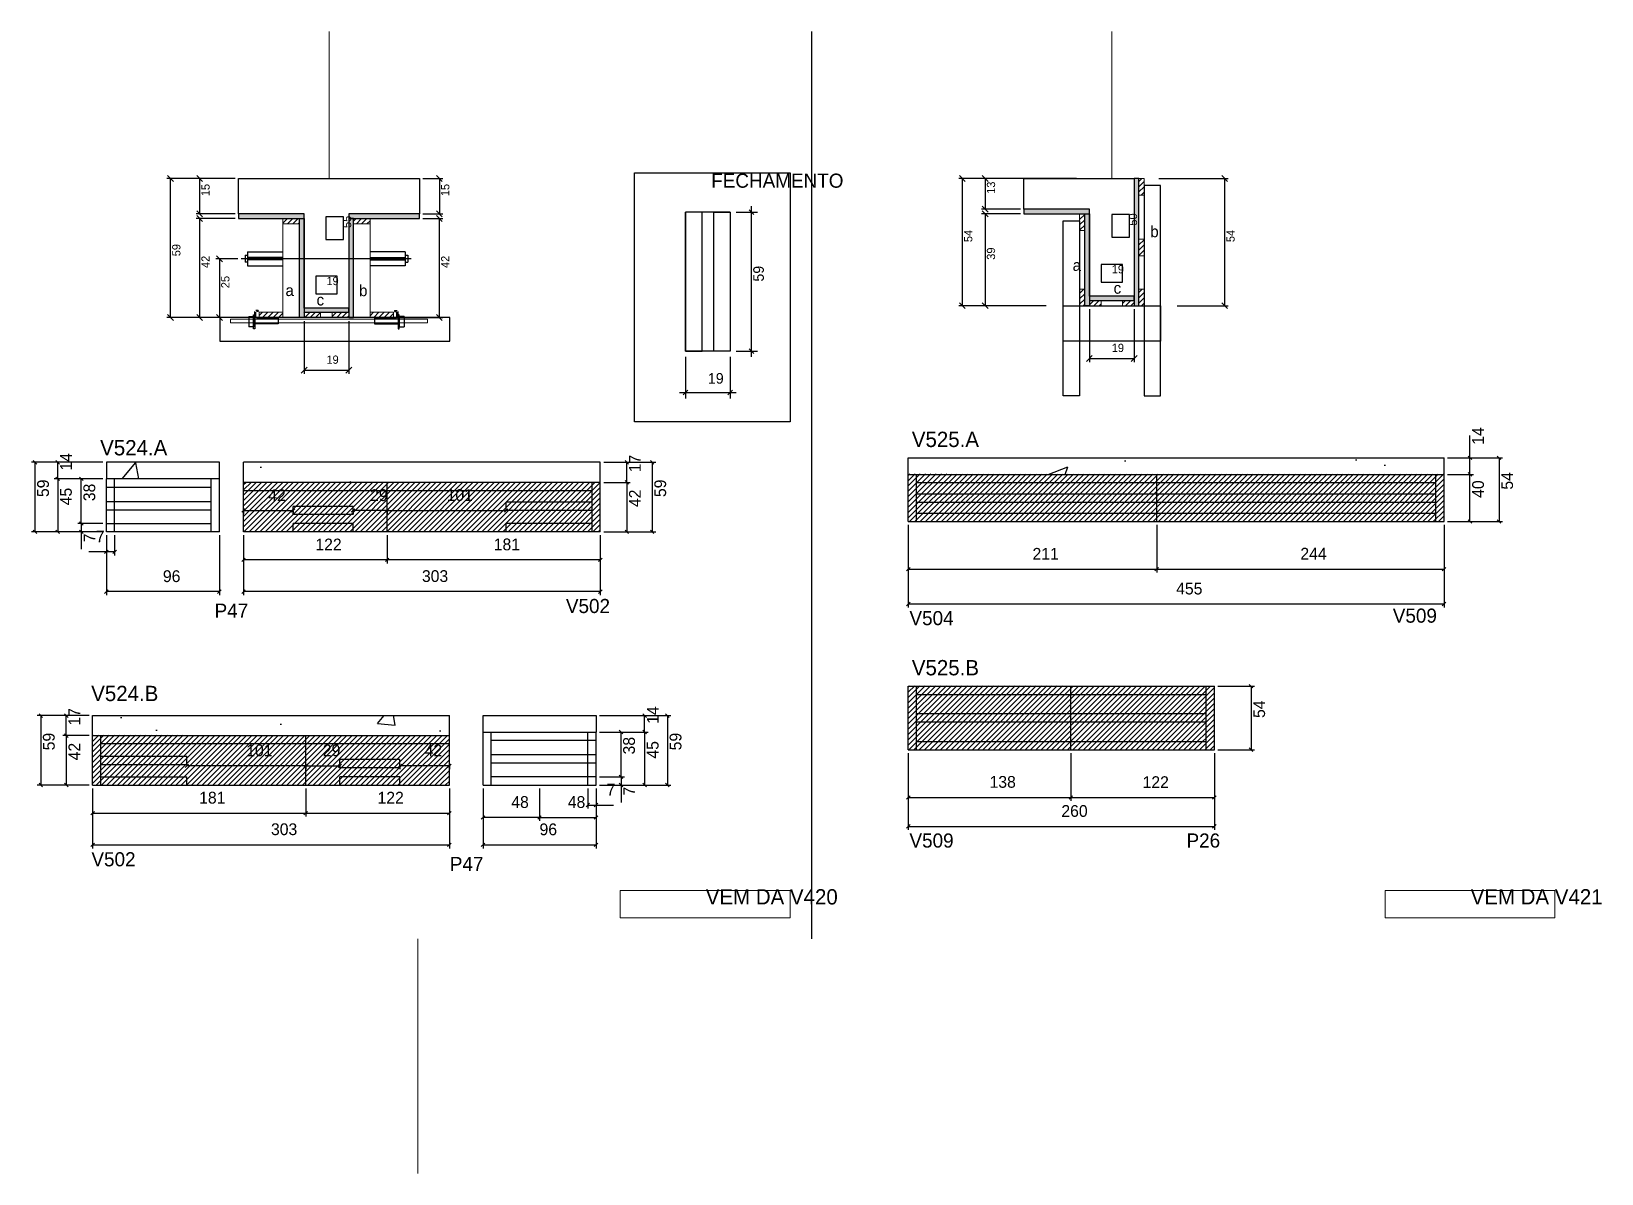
# Model space of a CAD drawing. Header units: metres. Extents: x 3415 to 4749, y 3805 to 4775.
import ezdxf

# ---------------------------------------------------------------- set-up
doc = ezdxf.new("R2010")
doc.units = ezdxf.units.M
for name, color, linetype in [('5', 7, 'Continuous'), ('barrote', 7, 'Continuous'), ('CONCRETO', 7, 'Continuous'), ('COTA', 7, 'Continuous'), ('Cota Seção (2x)', 7, 'Continuous'), ('Cotas', 7, 'Continuous'), ('detalhes', 7, 'Continuous'), ('Hachura', 7, 'Continuous'), ('Madeira', 7, 'Continuous'), ('Painéis', 7, 'Continuous'), ('presilha', 7, 'Continuous'), ('REAPROVEITAMENTO', 7, 'Continuous'), ('SARR_2.2x7', 7, 'Continuous'), ('SARR_3.5x7', 7, 'Continuous'), ('SARRAFO DE PRESSAO', 7, 'Continuous'), ('SCO-___-LAJ', 7, 'Continuous'), ('TENSOR', 7, 'Continuous'), ('TEXTO PILAR', 7, 'Continuous'), ('Texto Seção', 7, 'Continuous')]:
    doc.layers.add(name, color=color, linetype=linetype)

msp = doc.modelspace()

# ---------------------------------------------------------------- hatches: boundary and pattern name
at = {"layer": 'COTA'}
h = msp.add_hatch(dxfattribs=at)
h.set_pattern_fill('AR-CONC')
h.paths.add_polyline_path([(3478.7, 4394.9), (3574.7, 4394.9), (3574.7, 4408.9), (3478.7, 4408.9), (3478.7, 4394.9)])
h = msp.add_hatch(dxfattribs=at)
h.set_pattern_fill('AR-CONC')
h.paths.add_polyline_path([(3898.2, 4391.9), (3898.2, 4408.9), (3595.2, 4408.9), (3595.2, 4391.9), (3898.2, 4391.9)])
h = msp.add_hatch(dxfattribs=at)
h.set_pattern_fill('AR-CONC')
h.paths.add_polyline_path([(4614.8, 4398.7), (4614.8, 4412.7), (4159.8, 4412.7), (4159.8, 4398.7), (4614.8, 4398.7), (4614.8, 4398.7)])
h = msp.add_hatch(dxfattribs=at)
h.set_pattern_fill('AR-CONC')
h.paths.add_polyline_path([(3467, 4176.8), (3467, 4193.8), (3770, 4193.8), (3770, 4176.8), (3467, 4176.8)])
h = msp.add_hatch(dxfattribs=at)
h.set_pattern_fill('AR-CONC')
h.paths.add_polyline_path([(3894.6, 4179.8), (3798.6, 4179.8), (3798.6, 4193.8), (3894.6, 4193.8), (3894.6, 4179.8), (3894.6, 4179.8)])
at = {"layer": 'Hachura'}
h = msp.add_hatch(color=7, dxfattribs=at)
h.dxf.hatch_style = 1
h.paths.add_polyline_path([(4355.6, 4649.9), (4351.6, 4649.9), (4351.6, 4541.9), (4355.6, 4541.9), (4355.6, 4649.9)])
h = msp.add_hatch(dxfattribs=at)
h.set_pattern_fill('ANSI31')
h.paths.add_polyline_path([(4355.6, 4635.9), (4360, 4635.9), (4360, 4649.9), (4355.6, 4649.9), (4355.6, 4635.9)])
h = msp.add_hatch(color=7, dxfattribs=at)
h.dxf.hatch_style = 1
h.paths.add_polyline_path([(3646.6, 4615.9), (3646.6, 4619.9), (3591, 4619.9), (3591, 4615.9), (3646.6, 4615.9)])
h = msp.add_hatch(dxfattribs=at)
h.set_pattern_fill('ANSI31')
h.paths.add_polyline_path([(3642.6, 4611.5), (3642.6, 4615.9), (3628.6, 4615.9), (3628.6, 4611.5), (3642.6, 4611.5)])
h = msp.add_hatch(color=7, dxfattribs=at)
h.dxf.hatch_style = 1
h.paths.add_polyline_path([(3642.6, 4615.9), (3646.6, 4615.9), (3646.6, 4531.9), (3642.6, 4531.9), (3642.6, 4615.9)])
h = msp.add_hatch(color=7, dxfattribs=at)
h.dxf.hatch_style = 1
h.paths.add_polyline_path([(3744.6, 4615.9), (3744.6, 4619.9), (3684.6, 4619.9), (3684.6, 4615.9), (3744.6, 4615.9)])
h = msp.add_hatch(color=7, dxfattribs=at)
h.dxf.hatch_style = 1
h.paths.add_polyline_path([(3688.6, 4615.9), (3684.6, 4615.9), (3684.6, 4531.9), (3688.6, 4531.9), (3688.6, 4615.9)])
h = msp.add_hatch(dxfattribs=at)
h.set_pattern_fill('ANSI31')
h.paths.add_polyline_path([(3688.6, 4611.5), (3688.6, 4615.9), (3702.6, 4615.9), (3702.6, 4611.5), (3688.6, 4611.5)])
h = msp.add_hatch(color=7, dxfattribs=at)
h.dxf.hatch_style = 1
h.paths.add_polyline_path([(4313.6, 4619.9), (4313.6, 4623.9), (4258, 4623.9), (4258, 4619.9), (4313.6, 4619.9)])
h = msp.add_hatch(dxfattribs=at)
h.set_pattern_fill('ANSI31')
h.paths.add_polyline_path([(4305.2, 4605.9), (4309.6, 4605.9), (4309.6, 4619.9), (4305.2, 4619.9), (4305.2, 4605.9)])
h = msp.add_hatch(color=7, dxfattribs=at)
h.dxf.hatch_style = 1
h.paths.add_polyline_path([(4313.6, 4619.9), (4309.6, 4619.9), (4309.6, 4541.9), (4313.6, 4541.9), (4313.6, 4619.9), (4313.6, 4619.9)])
h = msp.add_hatch(dxfattribs=at)
h.set_pattern_fill('ANSI31')
h.paths.add_polyline_path([(4355.6, 4584.3), (4360, 4584.3), (4360, 4598.3), (4355.6, 4598.3), (4355.6, 4584.3)])
h = msp.add_hatch(dxfattribs=at)
h.set_pattern_fill('ANSI31')
h.paths.add_polyline_path([(4305.2, 4541.9), (4309.6, 4541.9), (4309.6, 4555.9), (4305.2, 4555.9), (4305.2, 4541.9)])
h = msp.add_hatch(color=7, dxfattribs=at)
h.dxf.hatch_style = 1
h.paths.add_polyline_path([(4351.6, 4546.3), (4351.6, 4549.9), (4313.6, 4549.9), (4313.6, 4546.3), (4351.6, 4546.3)])
h = msp.add_hatch(dxfattribs=at)
h.set_pattern_fill('ANSI31')
h.paths.add_polyline_path([(4355.6, 4541.9), (4360, 4541.9), (4360, 4555.9), (4355.6, 4555.9), (4355.6, 4541.9)])
h = msp.add_hatch(dxfattribs=at)
h.set_pattern_fill('ANSI31')
h.paths.add_polyline_path([(3608.6, 4531.9), (3608.6, 4536.3), (3628.6, 4536.3), (3628.6, 4531.9), (3608.6, 4531.9)])
h = msp.add_hatch(color=7, dxfattribs=at)
h.dxf.hatch_style = 1
h.paths.add_polyline_path([(3684.6, 4536.3), (3684.6, 4539.9), (3646.6, 4539.9), (3646.6, 4536.3), (3684.6, 4536.3)])
h = msp.add_hatch(dxfattribs=at)
h.set_pattern_fill('ANSI31')
h.paths.add_polyline_path([(3646.6, 4531.9), (3646.6, 4536.3), (3660.6, 4536.3), (3660.6, 4531.9), (3646.6, 4531.9)])
h = msp.add_hatch(dxfattribs=at)
h.set_pattern_fill('ANSI31')
h.paths.add_polyline_path([(3684.6, 4531.9), (3684.6, 4536.3), (3670.6, 4536.3), (3670.6, 4531.9), (3684.6, 4531.9)])
h = msp.add_hatch(dxfattribs=at)
h.set_pattern_fill('ANSI31')
h.paths.add_polyline_path([(3722.6, 4531.9), (3722.6, 4536.3), (3702.6, 4536.3), (3702.6, 4531.9), (3722.6, 4531.9)])
h = msp.add_hatch(dxfattribs=at)
h.set_pattern_fill('ANSI31')
h.paths.add_polyline_path([(4313.6, 4541.9), (4313.6, 4546.3), (4323.6, 4546.3), (4323.6, 4541.9), (4313.6, 4541.9)])
h = msp.add_hatch(dxfattribs=at)
h.set_pattern_fill('ANSI31')
h.paths.add_polyline_path([(4351.6, 4541.9), (4351.6, 4546.3), (4341.6, 4546.3), (4341.6, 4541.9), (4351.6, 4541.9)])
at = {"layer": 'REAPROVEITAMENTO'}
h = msp.add_hatch(dxfattribs=at)
h.set_pattern_fill('ANSI31')
h.paths.add_polyline_path([(3898.2, 4349.8), (3898.2, 4391.9), (3595.2, 4392.1), (3595.2, 4349.9), (3898.2, 4349.8)])
h = msp.add_hatch(dxfattribs=at)
h.set_pattern_fill('ANSI31')
h.paths.add_polyline_path([(4159.8, 4358.8), (4159.8, 4399), (4614.8, 4398.8), (4614.8, 4358.7), (4159.8, 4358.8), (4159.8, 4358.8)])
h = msp.add_hatch(dxfattribs=at)
h.set_pattern_fill('ANSI31')
h.paths.add_polyline_path([(4159.8, 4164.9), (4159.8, 4219.1), (4419.8, 4218.8), (4419.8, 4164.7), (4159.8, 4164.9), (4159.8, 4164.9)])
h = msp.add_hatch(dxfattribs=at)
h.set_pattern_fill('ANSI31')
h.paths.add_polyline_path([(3770, 4134.7), (3770, 4176.9), (3467, 4177.1), (3467, 4134.9), (3770, 4134.7)])

# ---------------------------------------------------------------- linework, layer by layer
at = {"color": 7, "lineweight": 25}
for p, q in [((3598.6, 4587.8), (3598.6, 4575.8)), ((3598.6, 4587.8), (3628.6, 4587.8)), ((3732.6, 4587.8), (3702.6, 4587.8)), ((3732.6, 4587.8), (3732.6, 4575.8)), ((3596.6, 4584.8), (3596.6, 4578.8)), ((3596.6, 4584.8), (3598.6, 4584.8)), ((3598.6, 4578.8), (3596.6, 4578.8)), ((3628.6, 4582.8), (3598.6, 4582.8)), ((3628.6, 4580.8), (3598.6, 4580.8)), ((3598.6, 4575.8), (3628.6, 4575.8)), ((3702.6, 4582.8), (3732.6, 4582.8)), ((3702.6, 4580.8), (3732.6, 4580.8)), ((3732.6, 4575.8), (3702.6, 4575.8)), ((3732.6, 4584.8), (3734.6, 4584.8)), ((3732.6, 4578.8), (3734.6, 4578.8)), ((3734.6, 4584.8), (3734.6, 4578.8))]:
    msp.add_line(p, q, dxfattribs=at)
at = {"layer": 'barrote', "color": 251, "lineweight": 25}
msp.add_lwpolyline([(3575.1, 4511.9), (3770.3, 4511.9), (3770.3, 4531.9), (3575.1, 4531.9)], close=True, dxfattribs=at)
at = {"layer": 'CONCRETO', "color": 251, "lineweight": 25}
for points in [[(3591, 4619.9), (3591, 4649.9), (3744.6, 4649.9), (3744.6, 4619.9), (3684.6, 4619.9), (3684.6, 4539.9), (3646.6, 4539.9), (3646.6, 4619.9)], [(4258, 4623.9), (4258, 4649.9), (4313.6, 4649.9), (4313.6, 4649.9), (4351.6, 4649.9), (4351.6, 4549.9), (4313.6, 4549.9), (4313.6, 4623.9)]]:
    msp.add_lwpolyline(points, close=True, dxfattribs=at)
at = {"layer": 'COTA', "color": 241, "lineweight": 25}
for p, q in [((4077.7, 4774.9), (4077.7, 4004.1)), ((3478.7, 4408.9), (3478.7, 4394.9)), ((3574.7, 4408.9), (3478.7, 4408.9)), ((3574.7, 4394.9), (3574.7, 4408.9)), ((3898.2, 4408.9), (3595.2, 4408.9)), ((3595.2, 4391.9), (3595.2, 4408.9)), ((3898.2, 4391.9), (3898.2, 4408.9)), ((4159.8, 4398.7), (4159.8, 4412.7)), ((4159.8, 4412.7), (4614.8, 4412.7)), ((4614.8, 4398.7), (4614.8, 4412.7)), ((3467, 4193.8), (3770, 4193.8)), ((3467, 4176.8), (3467, 4193.8)), ((3770, 4176.8), (3770, 4193.8)), ((3798.6, 4179.8), (3798.6, 4193.8)), ((3798.6, 4193.8), (3894.6, 4193.8)), ((3894.6, 4193.8), (3894.6, 4179.8))]:
    msp.add_line(p, q, dxfattribs=at)
at = {"layer": 'COTA', "color": 4, "lineweight": 25}
for p, q in [((3588, 4649.9), (3530.1, 4649.9)), ((3533.1, 4531.9), (3533.1, 4649.9)), ((3588, 4649.9), (3554.9, 4649.9)), ((3557.9, 4649.9), (3557.9, 4619.9)), ((3747.6, 4649.9), (3764.5, 4649.9)), ((3761.5, 4649.9), (3761.5, 4619.9)), ((4302.6, 4649.9), (4202.7, 4649.9)), ((4205.7, 4541.9), (4205.7, 4649.9)), ((4255, 4649.9), (4222, 4649.9)), ((4225, 4649.9), (4225, 4623.9)), ((4372.6, 4649.9), (4431.5, 4649.9)), ((4428.5, 4541.9), (4428.5, 4649.9)), ((3588, 4619.9), (3554.9, 4619.9)), ((3588, 4615.9), (3554.9, 4615.9)), ((3557.9, 4615.9), (3557.9, 4531.9)), ((3747.6, 4619.9), (3764.5, 4619.9)), ((3747.6, 4615.9), (3764.5, 4615.9)), ((3761.5, 4531.9), (3761.5, 4615.9)), ((4013.6, 4621.4), (4031.6, 4621.4)), ((4026.6, 4498.4), (4026.6, 4626.4)), ((4255, 4623.9), (4222, 4623.9)), ((4255, 4619.9), (4222, 4619.9)), ((4225, 4619.9), (4225, 4541.9)), ((3590.3, 4581.8), (3571.7, 4581.8)), ((3574.7, 4581.8), (3574.7, 4531.9)), ((4277, 4541.9), (4202.7, 4541.9)), ((4277, 4541.9), (4222, 4541.9)), ((4313.6, 4538.9), (4313.6, 4494.1)), ((4351.6, 4538.9), (4351.6, 4494.1)), ((4388.2, 4541.9), (4431.5, 4541.9)), ((3610, 4531.9), (3530.1, 4531.9)), ((3610, 4531.9), (3554.9, 4531.9)), ((3590.3, 4531.9), (3571.7, 4531.9)), ((3646.6, 4528.9), (3646.6, 4484.1)), ((3684.6, 4528.9), (3684.6, 4484.1)), ((3721.2, 4531.9), (3764.5, 4531.9)), ((3970.6, 4498.4), (3970.6, 4463.2)), ((4008.6, 4498.4), (4008.6, 4463.2)), ((4013.6, 4503.4), (4031.6, 4503.4)), ((4313.6, 4497.1), (4351.6, 4497.1)), ((3646.6, 4487.1), (3684.6, 4487.1)), ((3965.6, 4468.2), (4013.6, 4468.2)), ((4636.8, 4412.7), (4636.8, 4431.8)), ((3475.7, 4408.9), (3415, 4408.9)), ((3418, 4408.9), (3418, 4349.9)), ((3475.7, 4408.9), (3434.4, 4408.9)), ((3437.4, 4394.9), (3437.4, 4408.9)), ((3901.2, 4408.9), (3923.7, 4408.9)), ((3901.2, 4408.9), (3945.3, 4408.9)), ((3920.7, 4391.9), (3920.7, 4408.9)), ((3942.3, 4408.9), (3942.3, 4349.9)), ((4617.8, 4412.7), (4639.8, 4412.7)), ((4617.8, 4412.7), (4664.5, 4412.7)), ((4636.8, 4398.7), (4636.8, 4412.7)), ((4661.5, 4412.7), (4661.5, 4358.7)), ((3475.7, 4394.9), (3434.4, 4394.9)), ((3475.7, 4394.9), (3434.4, 4394.9)), ((3437.4, 4394.9), (3437.4, 4349.9)), ((3475.7, 4394.9), (3454.4, 4394.9)), ((3457.4, 4356.9), (3457.4, 4394.9)), ((3901.2, 4391.9), (3923.7, 4391.9)), ((3901.2, 4391.9), (3923.7, 4391.9)), ((3920.7, 4391.9), (3920.7, 4349.9)), ((4617.8, 4398.7), (4639.8, 4398.7)), ((4617.8, 4398.7), (4639.8, 4398.7)), ((4636.8, 4358.7), (4636.8, 4398.7)), ((3595.2, 4369.6), (3595.2, 4365)), ((3595.2, 4368), (3637.2, 4368)), ((3637.2, 4367.4), (3637.2, 4365)), ((3688.2, 4368.5), (3688.2, 4365)), ((3717.2, 4368), (3688.2, 4368)), ((3717.2, 4368.5), (3717.2, 4365)), ((3717.2, 4368), (3818.2, 4368)), ((3475.7, 4349.9), (3415, 4349.9)), ((3475.7, 4349.9), (3434.4, 4349.9)), ((3475.7, 4356.9), (3454.4, 4356.9)), ((3475.7, 4356.9), (3454.4, 4356.9)), ((3475.7, 4349.9), (3454.4, 4349.9)), ((3457.4, 4356.9), (3457.4, 4349.9)), ((3457.4, 4349.9), (3457.4, 4335.1)), ((3901.2, 4349.9), (3923.7, 4349.9)), ((3901.2, 4349.9), (3945.3, 4349.9)), ((4159.8, 4355.7), (4159.8, 4315.2)), ((4159.8, 4355.7), (4159.8, 4285.6)), ((4370.8, 4355.7), (4370.8, 4315.2)), ((4370.8, 4355.7), (4370.8, 4315.2)), ((4614.8, 4355.7), (4614.8, 4315.2)), ((4614.8, 4355.7), (4614.8, 4285.6)), ((4617.8, 4358.7), (4639.8, 4358.7)), ((4617.8, 4358.7), (4664.5, 4358.7)), ((3478.7, 4346.9), (3478.7, 4296.1)), ((3478.7, 4346.9), (3478.7, 4329.9)), ((3485.7, 4346.9), (3485.7, 4329.9)), ((3574.7, 4346.9), (3574.7, 4296.1)), ((3595.2, 4346.9), (3595.2, 4323.1)), ((3595.2, 4346.9), (3595.2, 4296.1)), ((3717.2, 4346.9), (3717.2, 4323.1)), ((3717.2, 4346.9), (3717.2, 4323.1)), ((3898.2, 4346.9), (3898.2, 4323.1)), ((3898.2, 4346.9), (3898.2, 4296.1)), ((3478.7, 4332.9), (3463.9, 4332.9)), ((3485.7, 4332.9), (3478.7, 4332.9)), ((3717.2, 4326.1), (3595.2, 4326.1)), ((3898.2, 4326.1), (3717.2, 4326.1)), ((4159.8, 4318.2), (4370.8, 4318.2)), ((4370.8, 4318.2), (4614.8, 4318.2)), ((3574.7, 4299.1), (3478.7, 4299.1)), ((3898.2, 4299.1), (3595.2, 4299.1)), ((4159.8, 4288.6), (4614.8, 4288.6)), ((4422.8, 4218.8), (4453.9, 4218.8)), ((4450.9, 4218.8), (4450.9, 4164.8)), ((3464, 4193.8), (3420, 4193.8)), ((3423, 4193.8), (3423, 4134.8)), ((3464, 4193.8), (3441.6, 4193.8)), ((3444.6, 4176.8), (3444.6, 4193.8)), ((3897.6, 4193.8), (3938.8, 4193.8)), ((3897.6, 4193.8), (3958.2, 4193.8)), ((3935.8, 4179.8), (3935.8, 4193.8)), ((3955.2, 4193.8), (3955.2, 4134.8)), ((3464, 4176.8), (3441.6, 4176.8)), ((3464, 4176.8), (3441.6, 4176.8)), ((3444.6, 4176.8), (3444.6, 4134.8)), ((3897.6, 4179.8), (3938.8, 4179.8)), ((3897.6, 4179.8), (3938.8, 4179.8)), ((3897.6, 4179.8), (3918.8, 4179.8)), ((3915.8, 4141.8), (3915.8, 4179.8)), ((3935.8, 4179.8), (3935.8, 4134.8)), ((4159.8, 4161.8), (4159.8, 4121.3)), ((4159.8, 4161.8), (4159.8, 4096.7)), ((4297.8, 4161.8), (4297.8, 4121.3)), ((4297.8, 4161.8), (4297.8, 4121.3)), ((4419.8, 4161.8), (4419.8, 4121.3)), ((4419.8, 4161.8), (4419.8, 4096.7)), ((4422.8, 4164.8), (4453.9, 4164.8)), ((3648, 4151.2), (3547, 4151.2)), ((3648, 4151.7), (3648, 4148.2)), ((3648, 4151.2), (3677, 4151.2)), ((3677, 4151.7), (3677, 4148.2)), ((3770, 4151.2), (3728, 4151.2)), ((3728, 4150.8), (3728, 4148.2)), ((3770, 4152.8), (3770, 4148.2)), ((3464, 4134.8), (3420, 4134.8)), ((3464, 4134.8), (3441.6, 4134.8)), ((3897.6, 4141.8), (3918.8, 4141.8)), ((3897.6, 4141.8), (3918.8, 4141.8)), ((3897.6, 4134.8), (3938.8, 4134.8)), ((3897.6, 4134.8), (3958.2, 4134.8)), ((3897.6, 4134.8), (3918.8, 4134.8)), ((3915.8, 4141.8), (3915.8, 4134.8)), ((3915.8, 4134.8), (3915.8, 4120.1)), ((3467, 4131.8), (3467, 4108)), ((3467, 4131.8), (3467, 4081)), ((3648, 4131.8), (3648, 4108)), ((3648, 4131.8), (3648, 4108)), ((3770, 4131.8), (3770, 4108)), ((3770, 4131.8), (3770, 4081)), ((3798.6, 4131.8), (3798.6, 4081)), ((3798.6, 4131.8), (3798.6, 4104.3)), ((3846.6, 4131.8), (3846.6, 4104.3)), ((3846.6, 4131.8), (3846.6, 4104.3)), ((3887.6, 4131.8), (3887.6, 4114.8)), ((3894.6, 4131.8), (3894.6, 4081)), ((3894.6, 4131.8), (3894.6, 4104.3)), ((3894.6, 4131.8), (3894.6, 4114.8)), ((4159.8, 4124.3), (4297.8, 4124.3)), ((4297.8, 4124.3), (4419.8, 4124.3)), ((3467, 4111), (3648, 4111)), ((3648, 4111), (3770, 4111)), ((3887.6, 4117.8), (3894.6, 4117.8)), ((3894.6, 4117.8), (3909.3, 4117.8)), ((3846.6, 4107.3), (3798.6, 4107.3)), ((3846.6, 4107.3), (3894.6, 4107.3)), ((4159.8, 4099.7), (4419.8, 4099.7)), ((3467, 4084), (3770, 4084)), ((3798.6, 4084), (3894.6, 4084))]:
    msp.add_line(p, q, dxfattribs=at)
at = {"layer": 'COTA', "color": 0, "lineweight": 25}
for p, q in [((3419.5, 4407.4), (3416.5, 4410.4)), ((3438.9, 4407.4), (3435.9, 4410.4)), ((3922.2, 4407.4), (3919.2, 4410.4)), ((3943.8, 4407.4), (3940.8, 4410.4)), ((4638.3, 4411.2), (4635.3, 4414.2)), ((4663, 4411.2), (4660, 4414.2)), ((3438.9, 4393.4), (3435.9, 4396.4)), ((3435.9, 4396.4), (3438.9, 4393.4)), ((3458.9, 4393.4), (3455.9, 4396.4)), ((3922.2, 4390.4), (3919.2, 4393.4)), ((3919.2, 4393.4), (3922.2, 4390.4)), ((4638.3, 4397.2), (4635.3, 4400.2)), ((4635.3, 4400.2), (4638.3, 4397.2)), ((3596.7, 4369.5), (3593.7, 4366.5)), ((3635.7, 4366.5), (3638.7, 4369.5)), ((3689.7, 4369.5), (3686.7, 4366.5)), ((3715.7, 4366.5), (3718.7, 4369.5)), ((3718.7, 4369.5), (3715.7, 4366.5)), ((3816.7, 4366.5), (3819.7, 4369.5)), ((3416.5, 4351.4), (3419.5, 4348.4)), ((3435.9, 4351.4), (3438.9, 4348.4)), ((3455.9, 4358.4), (3458.9, 4355.4)), ((3458.9, 4355.4), (3455.9, 4358.4)), ((3455.9, 4351.4), (3458.9, 4348.4)), ((3919.2, 4351.4), (3922.2, 4348.4)), ((3940.8, 4351.4), (3943.8, 4348.4)), ((4635.3, 4360.2), (4638.3, 4357.2)), ((4660, 4360.2), (4663, 4357.2)), ((3480.2, 4334.4), (3477.2, 4331.4)), ((3484.2, 4331.4), (3487.2, 4334.4)), ((3596.7, 4327.6), (3593.7, 4324.6)), ((3718.7, 4327.6), (3715.7, 4324.6)), ((3715.7, 4324.6), (3718.7, 4327.6)), ((3896.7, 4324.6), (3899.7, 4327.6)), ((4161.3, 4319.7), (4158.3, 4316.7)), ((4369.3, 4316.7), (4372.3, 4319.7)), ((4372.3, 4319.7), (4369.3, 4316.7)), ((4613.3, 4316.7), (4616.3, 4319.7)), ((3480.2, 4300.6), (3477.2, 4297.6)), ((3573.2, 4297.6), (3576.2, 4300.6)), ((3596.7, 4300.6), (3593.7, 4297.6)), ((3896.7, 4297.6), (3899.7, 4300.6)), ((4161.3, 4290.1), (4158.3, 4287.1)), ((4613.3, 4287.1), (4616.3, 4290.1)), ((4452.4, 4217.3), (4449.4, 4220.3)), ((3424.5, 4192.3), (3421.5, 4195.3)), ((3446.1, 4192.3), (3443.1, 4195.3)), ((3937.3, 4192.3), (3934.3, 4195.3)), ((3956.7, 4192.3), (3953.7, 4195.3)), ((3446.1, 4175.3), (3443.1, 4178.3)), ((3443.1, 4178.3), (3446.1, 4175.3)), ((3917.3, 4178.3), (3914.3, 4181.3)), ((3937.3, 4178.3), (3934.3, 4181.3)), ((3934.3, 4181.3), (3937.3, 4178.3)), ((4449.4, 4166.3), (4452.4, 4163.3)), ((3548.5, 4152.7), (3545.5, 4149.7)), ((3649.5, 4152.7), (3646.5, 4149.7)), ((3646.5, 4149.7), (3649.5, 4152.7)), ((3675.5, 4149.7), (3678.5, 4152.7)), ((3729.5, 4152.7), (3726.5, 4149.7)), ((3768.5, 4149.7), (3771.5, 4152.7)), ((3421.5, 4136.3), (3424.5, 4133.3)), ((3443.1, 4136.3), (3446.1, 4133.3)), ((3914.3, 4143.3), (3917.3, 4140.3)), ((3917.3, 4140.3), (3914.3, 4143.3)), ((3914.3, 4136.3), (3917.3, 4133.3)), ((3934.3, 4136.3), (3937.3, 4133.3)), ((3953.7, 4136.3), (3956.7, 4133.3)), ((4161.3, 4125.8), (4158.3, 4122.8)), ((4296.3, 4122.8), (4299.3, 4125.8)), ((4299.3, 4125.8), (4296.3, 4122.8)), ((4418.3, 4122.8), (4421.3, 4125.8)), ((3468.5, 4112.5), (3465.5, 4109.5)), ((3646.5, 4109.5), (3649.5, 4112.5)), ((3649.5, 4112.5), (3646.5, 4109.5)), ((3768.5, 4109.5), (3771.5, 4112.5)), ((3800.1, 4108.8), (3797.1, 4105.8)), ((3845.1, 4105.8), (3848.1, 4108.8)), ((3848.1, 4108.8), (3845.1, 4105.8)), ((3889.1, 4119.3), (3886.1, 4116.3)), ((3893.1, 4116.3), (3896.1, 4119.3)), ((3893.1, 4105.8), (3896.1, 4108.8)), ((4161.3, 4101.2), (4158.3, 4098.2)), ((4418.3, 4098.2), (4421.3, 4101.2)), ((3468.5, 4085.5), (3465.5, 4082.5)), ((3768.5, 4082.5), (3771.5, 4085.5)), ((3800.1, 4085.5), (3797.1, 4082.5)), ((3893.1, 4082.5), (3896.1, 4085.5))]:
    msp.add_line(p, q, dxfattribs=at)
for points in [[(3535.6, 4647.4), (3530.6, 4652.4)], [(3560.4, 4647.4), (3555.4, 4652.4)], [(3764, 4647.4), (3759, 4652.4)], [(4208.2, 4647.4), (4203.2, 4652.4)], [(4227.5, 4647.4), (4222.5, 4652.4)], [(4431, 4647.4), (4426, 4652.4)], [(3555.4, 4622.4), (3560.4, 4617.4)], [(3560.4, 4613.4), (3555.4, 4618.4)], [(3759, 4622.4), (3764, 4617.4)], [(3764, 4613.4), (3759, 4618.4)], [(4028.6, 4619.4), (4024.6, 4623.4)], [(4222.5, 4626.4), (4227.5, 4621.4)], [(4227.5, 4617.4), (4222.5, 4622.4)], [(3577.2, 4579.3), (3572.2, 4584.3)], [(3530.6, 4534.4), (3535.6, 4529.4)], [(3555.4, 4534.4), (3560.4, 4529.4)], [(3572.2, 4534.4), (3577.2, 4529.4)], [(3759, 4534.4), (3764, 4529.4)], [(4203.2, 4544.4), (4208.2, 4539.4)], [(4222.5, 4544.4), (4227.5, 4539.4)], [(4426, 4544.4), (4431, 4539.4)], [(4024.6, 4505.4), (4028.6, 4501.4)], [(4316.1, 4499.6), (4311.1, 4494.6)], [(4349.1, 4494.6), (4354.1, 4499.6)], [(3649.1, 4489.6), (3644.1, 4484.6)], [(3682.1, 4484.6), (3687.1, 4489.6)], [(3972.6, 4470.2), (3968.6, 4466.2)], [(4006.6, 4466.2), (4010.6, 4470.2)]]:
    msp.add_lwpolyline(points, dxfattribs=at)
at = {"layer": 'Cota Seção (2x)', "color": 180, "lineweight": 25}
for p, q in [((3680.1, 4617.5), (3665.1, 4617.5)), ((3665.1, 4617.5), (3665.1, 4598.2)), ((3680.1, 4598.2), (3680.1, 4617.5)), ((4347.6, 4619.5), (4332.6, 4619.5)), ((4332.6, 4619.5), (4332.6, 4600.2)), ((4347.6, 4600.2), (4347.6, 4619.5)), ((3665.1, 4598.2), (3680.1, 4598.2)), ((4332.6, 4600.2), (4347.6, 4600.2)), ((4341.6, 4576.9), (4323.6, 4576.9)), ((4323.6, 4576.9), (4323.6, 4561.9)), ((4341.6, 4561.9), (4341.6, 4576.9)), ((3674.6, 4566.9), (3656.6, 4566.9)), ((3656.6, 4566.9), (3656.6, 4551.9)), ((3674.6, 4551.9), (3674.6, 4566.9)), ((4323.6, 4561.9), (4341.6, 4561.9)), ((3656.6, 4551.9), (3674.6, 4551.9))]:
    msp.add_line(p, q, dxfattribs=at)
at = {"layer": 'Cotas', "color": 1, "lineweight": 25}
msp.add_lwpolyline([(3927.2, 4654.8), (4059.6, 4654.8), (4059.6, 4443.3), (3927.2, 4443.3)], close=True, dxfattribs=at)
at = {"layer": 'Madeira', "color": 126, "lineweight": 18}
for points in [[(4355.6, 4635.9), (4360, 4635.9), (4360, 4649.9), (4355.6, 4649.9)], [(3642.6, 4611.5), (3642.6, 4615.9), (3628.6, 4615.9), (3628.6, 4611.5)], [(3642.6, 4615.9), (3628.6, 4615.9), (3628.6, 4531.9), (3642.6, 4531.9)], [(3688.6, 4611.5), (3688.6, 4615.9), (3702.6, 4615.9), (3702.6, 4611.5)], [(3688.6, 4615.9), (3702.6, 4615.9), (3702.6, 4531.9), (3688.6, 4531.9)], [(4305.2, 4605.9), (4309.6, 4605.9), (4309.6, 4619.9), (4305.2, 4619.9)], [(4355.6, 4584.3), (4360, 4584.3), (4360, 4598.3), (4355.6, 4598.3)], [(4305.2, 4541.9), (4309.6, 4541.9), (4309.6, 4555.9), (4305.2, 4555.9)], [(4355.6, 4541.9), (4360, 4541.9), (4360, 4555.9), (4355.6, 4555.9)], [(3608.6, 4531.9), (3608.6, 4536.3), (3628.6, 4536.3), (3628.6, 4531.9)], [(3646.6, 4531.9), (3646.6, 4536.3), (3660.6, 4536.3), (3660.6, 4531.9)], [(3684.6, 4531.9), (3684.6, 4536.3), (3670.6, 4536.3), (3670.6, 4531.9)], [(3722.6, 4531.9), (3722.6, 4536.3), (3702.6, 4536.3), (3702.6, 4531.9)], [(4313.6, 4541.9), (4313.6, 4546.3), (4323.6, 4546.3), (4323.6, 4541.9)], [(4351.6, 4541.9), (4351.6, 4546.3), (4341.6, 4546.3), (4341.6, 4541.9)]]:
    msp.add_lwpolyline(points, close=True, dxfattribs=at)
at = {"layer": 'Painéis', "color": 200, "lineweight": 25}
for p, q in [((4008.6, 4621.4), (3970.6, 4621.4)), ((3970.6, 4503.4), (3970.6, 4621.4)), ((4008.6, 4621.4), (4008.6, 4503.4)), ((4008.6, 4503.4), (3970.6, 4503.4)), ((3574.7, 4394.9), (3478.7, 4394.9)), ((3478.7, 4349.9), (3478.7, 4394.9)), ((3574.7, 4349.9), (3574.7, 4394.9)), ((3898.2, 4391.9), (3595.2, 4391.9)), ((3595.2, 4349.9), (3595.2, 4391.9)), ((3717.2, 4349.9), (3717.2, 4391.9)), ((3898.2, 4349.9), (3898.2, 4391.9)), ((4159.8, 4398.7), (4614.8, 4398.7)), ((4159.8, 4358.7), (4159.8, 4398.7)), ((4370.8, 4358.7), (4370.8, 4398.7)), ((4614.8, 4358.7), (4614.8, 4398.7)), ((3574.7, 4349.9), (3478.7, 4349.9)), ((3898.2, 4349.9), (3595.2, 4349.9)), ((4159.8, 4358.7), (4614.8, 4358.7)), ((4159.8, 4218.8), (4419.8, 4218.8)), ((4159.8, 4164.8), (4159.8, 4218.8)), ((4297.8, 4164.8), (4297.8, 4218.8)), ((4419.8, 4164.8), (4419.8, 4218.8)), ((3467, 4176.8), (3770, 4176.8)), ((3467, 4134.8), (3467, 4176.8)), ((3648, 4134.8), (3648, 4176.8)), ((3770, 4134.8), (3770, 4176.8)), ((3798.6, 4179.8), (3894.6, 4179.8)), ((3798.6, 4134.8), (3798.6, 4179.8)), ((3894.6, 4134.8), (3894.6, 4179.8)), ((4159.8, 4164.8), (4419.8, 4164.8)), ((3467, 4134.8), (3770, 4134.8)), ((3798.6, 4134.8), (3894.6, 4134.8))]:
    msp.add_line(p, q, dxfattribs=at)
for points in [[(4355.6, 4649.9), (4351.6, 4649.9), (4351.6, 4541.9), (4355.6, 4541.9)], [(3646.6, 4615.9), (3646.6, 4619.9), (3591, 4619.9), (3591, 4615.9)], [(3642.6, 4615.9), (3646.6, 4615.9), (3646.6, 4531.9), (3642.6, 4531.9)], [(3744.6, 4615.9), (3744.6, 4619.9), (3684.6, 4619.9), (3684.6, 4615.9)], [(3688.6, 4615.9), (3684.6, 4615.9), (3684.6, 4531.9), (3688.6, 4531.9)], [(4313.6, 4619.9), (4313.6, 4623.9), (4258, 4623.9), (4258, 4619.9)], [(4309.6, 4619.9), (4313.6, 4619.9), (4313.6, 4541.9), (4309.6, 4541.9)], [(4351.6, 4546.3), (4351.6, 4549.9), (4313.6, 4549.9), (4313.6, 4546.3)], [(3684.6, 4536.3), (3684.6, 4539.9), (3646.6, 4539.9), (3646.6, 4536.3)]]:
    msp.add_lwpolyline(points, close=True, dxfattribs=at)
at = {"layer": 'presilha', "color": 1, "lineweight": 25}
for p, q in [((3604.7, 4531), (3604.7, 4537.1)), ((3607.7, 4537.9), (3605.5, 4537.9)), ((3605.7, 4531.6), (3605.7, 4536.5)), ((3607.7, 4536.9), (3606.1, 4536.9)), ((3607.7, 4537.9), (3607.7, 4536.9)), ((3723.5, 4537.9), (3723.5, 4536.9)), ((3723.5, 4537.9), (3725.7, 4537.9)), ((3723.5, 4536.9), (3725.1, 4536.9)), ((3725.5, 4531.6), (3725.5, 4536.5)), ((3726.5, 4531), (3726.5, 4537.1)), ((3599.7, 4532.6), (3603.7, 4532.6)), ((3599.7, 4532.6), (3599.7, 4523.9)), ((3603.7, 4523.9), (3599.7, 4523.9)), ((3603.7, 4534.2), (3604.7, 4534.2)), ((3603.7, 4522.2), (3603.7, 4534.2)), ((3603.7, 4532.6), (3603.7, 4523.9)), ((3604.7, 4522.2), (3603.7, 4522.2)), ((3604.7, 4534.2), (3604.7, 4522.2)), ((3624.7, 4526.6), (3604.7, 4526.6)), ((3624.7, 4531.2), (3606.1, 4531.2)), ((3624.7, 4531.2), (3624.7, 4526.6)), ((3706.5, 4531.2), (3706.5, 4526.6)), ((3706.5, 4531.2), (3725.1, 4531.2)), ((3706.5, 4526.6), (3726.5, 4526.6)), ((3727.5, 4534.2), (3726.5, 4534.2)), ((3726.5, 4534.2), (3726.5, 4522.2)), ((3726.5, 4522.2), (3727.5, 4522.2)), ((3727.5, 4522.2), (3727.5, 4534.2)), ((3731.5, 4532.6), (3727.5, 4532.6)), ((3727.5, 4532.6), (3727.5, 4523.9)), ((3727.5, 4523.9), (3731.5, 4523.9)), ((3731.5, 4532.6), (3731.5, 4523.9))]:
    msp.add_line(p, q, dxfattribs=at)
at = {"layer": 'SARR_2.2x7', "color": 40, "lineweight": 25}
for p, q in [((3478.7, 4387.9), (3567.7, 4387.9)), ((3485.7, 4349.9), (3485.7, 4394.9)), ((3567.7, 4349.9), (3567.7, 4394.9)), ((3891.2, 4349.9), (3891.2, 4391.9)), ((4166.8, 4358.7), (4166.8, 4398.7)), ((4166.8, 4391.7), (4607.8, 4391.7)), ((4607.8, 4358.7), (4607.8, 4398.7)), ((3478.7, 4375.5), (3567.7, 4375.5)), ((3595.2, 4384.9), (3717.2, 4384.9)), ((3717.2, 4384.9), (3891.2, 4384.9)), ((3891.2, 4375), (3818.2, 4375)), ((3818.2, 4368), (3818.2, 4375)), ((4166.8, 4382.2), (4370.8, 4382.2)), ((4166.8, 4375.2), (4370.8, 4375.2)), ((4370.8, 4382.2), (4607.8, 4382.2)), ((4370.8, 4375.2), (4607.8, 4375.2)), ((3478.7, 4368.5), (3567.7, 4368.5)), ((3688.2, 4371.5), (3637.2, 4371.5)), ((3637.2, 4364.5), (3637.2, 4371.5)), ((3688.2, 4364.5), (3637.2, 4364.5)), ((3688.2, 4364.5), (3688.2, 4371.5)), ((3891.2, 4368), (3818.2, 4368)), ((4166.8, 4365.7), (4607.8, 4365.7)), ((3478.7, 4356.9), (3567.7, 4356.9)), ((3688.2, 4356.9), (3637.2, 4356.9)), ((3637.2, 4349.9), (3637.2, 4356.9)), ((3688.2, 4349.9), (3688.2, 4356.9)), ((3891.2, 4356.9), (3818.2, 4356.9)), ((3818.2, 4349.9), (3818.2, 4356.9)), ((4166.8, 4164.8), (4166.8, 4218.8)), ((4412.8, 4164.8), (4412.8, 4218.8)), ((4166.8, 4211.8), (4297.8, 4211.8)), ((4297.8, 4211.8), (4412.8, 4211.8)), ((4166.8, 4195.6), (4297.8, 4195.6)), ((4166.8, 4188.6), (4297.8, 4188.6)), ((4297.8, 4195.6), (4412.8, 4195.6)), ((4297.8, 4188.6), (4412.8, 4188.6)), ((3474, 4134.8), (3474, 4176.8)), ((3805.6, 4134.8), (3805.6, 4179.8)), ((3887.6, 4134.8), (3887.6, 4179.8)), ((3648, 4169.8), (3474, 4169.8)), ((3770, 4169.8), (3648, 4169.8)), ((3894.6, 4172.8), (3805.6, 4172.8)), ((4166.8, 4171.8), (4297.8, 4171.8)), ((4297.8, 4171.8), (4412.8, 4171.8)), ((3474, 4159.3), (3547, 4159.3)), ((3474, 4152.3), (3547, 4152.3)), ((3547, 4152.3), (3547, 4159.3)), ((3728, 4156.4), (3677, 4156.4)), ((3677, 4149.4), (3677, 4156.4)), ((3728, 4149.4), (3677, 4149.4)), ((3728, 4149.4), (3728, 4156.4)), ((3894.6, 4160.5), (3805.6, 4160.5)), ((3894.6, 4153.5), (3805.6, 4153.5)), ((3474, 4141.8), (3547, 4141.8)), ((3547, 4134.8), (3547, 4141.8)), ((3728, 4141.8), (3677, 4141.8)), ((3677, 4134.8), (3677, 4141.8)), ((3728, 4134.8), (3728, 4141.8)), ((3894.6, 4141.8), (3805.6, 4141.8))]:
    msp.add_line(p, q, dxfattribs=at)
for points in [[(3984.6, 4621.4), (3970.6, 4621.4), (3970.6, 4503.4), (3984.6, 4503.4)], [(3994.6, 4621.4), (4008.6, 4621.4), (4008.6, 4503.4), (3994.6, 4503.4)]]:
    msp.add_lwpolyline(points, close=True, dxfattribs=at)
at = {"layer": 'SARR_3.5x7', "color": 81, "lineweight": 25}
for points in [[(4374, 4643.9), (4360, 4643.9), (4360, 4465.4), (4374, 4465.4)], [(4291.2, 4613.9), (4305.2, 4613.9), (4305.2, 4465.4), (4291.2, 4465.4)], [(4291.2, 4541.9), (4374, 4541.9), (4374, 4511.8), (4291.2, 4511.8)]]:
    msp.add_lwpolyline(points, close=True, dxfattribs=at)
at = {"layer": 'SARRAFO DE PRESSAO', "color": 30, "lineweight": 9}
msp.add_line((3743.3, 3804.9), (3743.3, 4004.1), dxfattribs=at)
at = {"layer": 'SCO-___-LAJ', "color": 1, "lineweight": 0}
msp.add_lwpolyline([(3584.1, 4530.5), (3751.4, 4530.5), (3751.4, 4527.3), (3584.1, 4527.3)], close=True, dxfattribs=at)
at = {"layer": 'TENSOR', "color": 3, "lineweight": 25}
msp.add_line((3737.6, 4581.8), (3593.3, 4581.8), dxfattribs=at)
at = {"layer": 'Texto Seção', "color": 252, "lineweight": 15}
for p, q in [((3667.8, 4649.9), (3667.8, 4774.9)), ((4332.6, 4649.9), (4332.6, 4774.9))]:
    msp.add_line(p, q, dxfattribs=at)
at = {"layer": 'Texto Seção', "color": 7, "lineweight": 15}
for points in [[(3915.1, 4045.3), (4059.4, 4045.3), (4059.4, 4022.1), (3915.1, 4022.1)], [(4564.7, 4045.3), (4709, 4045.3), (4709, 4022.1), (4564.7, 4022.1)]]:
    msp.add_lwpolyline(points, close=True, dxfattribs=at)

# ---------------------------------------------------------------- texts
at = {"layer": '5', "color": 5, "lineweight": 25}
for s, rotation, p in [('P47', 360, (3570.6, 4276.9)), ('V502', 0, (3869, 4280.9)), ('V504', 0, (4160.8, 4270.6)), ('V509', 0, (4571.3, 4272.7)), ('V509', 0, (4160.8, 4081.7)), ('P26', 0, (4396.1, 4081.7)), ('V502', 360, (3466, 4065.8)), ('P47', 0, (3770.4, 4061.8))]:
    msp.add_text(s, height=12, rotation=rotation, dxfattribs=at).set_placement(p)
at = {"layer": 'COTA', "color": 1, "lineweight": 25}
for s, p in [('15', (3566.4, 4634.9)), ('15', (3770, 4634.9)), ('13', (4233.5, 4636.9)), ('54', (4214.2, 4595.9)), ('54', (4437, 4595.9)), ('59', (3541.6, 4583.9)), ('39', (4233.5, 4580.9)), ('42', (3566.4, 4573.9)), ('42', (3770, 4573.9)), ('25', (3583.2, 4556.8))]:
    msp.add_text(s, height=7, rotation=90, dxfattribs=at).set_placement(p)
at = {"layer": 'COTA', "color": 240, "lineweight": 25}
for s, height, p in [('59', 9, (4037.1, 4562.4)), ('14', 10, (4648.7, 4423.8)), ('14', 10, (3449.4, 4401.9)), ('17', 10, (3932.6, 4400.4)), ('59', 10, (3429.9, 4379.4)), ('38', 10, (3469.2, 4375.9)), ('59', 10, (3954.1, 4379.4)), ('40', 10, (4648.7, 4378.7)), ('54', 10, (4673.4, 4385.7)), ('45', 10, (3449.3, 4372.4)), ('42', 10, (3932.6, 4370.9)), ('7', 10, (3469.4, 4341)), ('14', 10, (3947.8, 4186.8)), ('54', 10, (4462.8, 4191.8)), ('17', 10, (3456.5, 4185.3)), ('59', 10, (3434.8, 4164.3)), ('38', 10, (3927.6, 4160.8)), ('59', 10, (3967.1, 4164.3)), ('42', 10, (3456.5, 4155.8)), ('45', 10, (3947.7, 4157.3)), ('7', 10, (3927.8, 4125.9))]:
    msp.add_text(s, height=height, rotation=90, dxfattribs=at).set_placement(p)
at = {"layer": 'COTA', "color": 1, "lineweight": 25}
for p in [(4332.6, 4502.6), (3665.6, 4492.6)]:
    msp.add_text('19', height=7, dxfattribs=at).set_placement(p)
at = {"layer": 'COTA', "color": 240, "lineweight": 25}
for s, height, p in [('19', 9, (3989.6, 4475.7)), ('42', 10, (3616.2, 4376)), ('29', 10, (3702.7, 4376)), ('101', 10, (3767.7, 4376.1)), ('7', 10, (3469.8, 4341)), ('122', 10, (3656.2, 4334.1)), ('181', 10, (3807.7, 4334.2)), ('211', 10, (4265.3, 4326.2)), ('244', 10, (4492.8, 4326.3)), ('96', 10, (3526.7, 4307.2)), ('303', 10, (3746.7, 4307.3)), ('455', 10, (4387.3, 4296.7)), ('101', 10, (3597.5, 4159.3)), ('29', 10, (3662.5, 4159.3)), ('42', 10, (3749, 4159.3)), ('7', 10, (3903.5, 4125.9)), ('138', 10, (4228.8, 4132.5)), ('122', 10, (4358.8, 4132.3)), ('181', 10, (3557.5, 4119.1)), ('122', 10, (3709, 4119.1)), ('48', 10, (3822.6, 4115.4)), ('48', 10, (3870.6, 4115.4)), ('260', 10, (4289.8, 4107.8)), ('303', 10, (3618.5, 4092.3)), ('96', 10, (3846.6, 4092.2))]:
    msp.add_text(s, height=height, dxfattribs=at).set_placement(p)
at = {"layer": 'Cota Seção (2x)', "color": 1, "lineweight": 25}
for s, p in [('55', (3686.6, 4607.9)), ('50', (4354.1, 4609.9))]:
    msp.add_text(s, height=7, rotation=90, dxfattribs=at).set_placement(p)
for p in [(4332.6, 4569.4), (3665.6, 4559.4)]:
    msp.add_text('19', height=7, dxfattribs=at).set_placement(p)
at = {"layer": 'detalhes', "color": 4, "lineweight": 25}
for s, p in [('b', (4365.3, 4600.1)), ('a', (4299.4, 4571.5)), ('a', (3630.8, 4550.1)), ('c', (3657.2, 4542.1)), ('b', (3693.3, 4550)), ('c', (4334.2, 4552.1))]:
    msp.add_text(s, height=9.6, dxfattribs=at).set_placement(p)
at = {"layer": 'TEXTO PILAR', "color": 3, "lineweight": 15}
msp.add_text('FECHAMENTO', height=12, dxfattribs=at).set_placement((3992.4, 4642.1))
at = {"layer": 'Texto Seção', "color": 7, "lineweight": 15}
for s, p in [('V524.A', (3473.4, 4414.8)), ('V525.A', (4162.8, 4421.9)), ('V525.B', (4162.8, 4228)), ('V524.B', (3465.8, 4206.1)), ('VEM DA V420', (3987.8, 4033.4)), ('VEM DA V421', (4637.4, 4033.4))]:
    msp.add_text(s, height=13, dxfattribs=at).set_placement(p)

doc.saveas('drawing.dxf')
